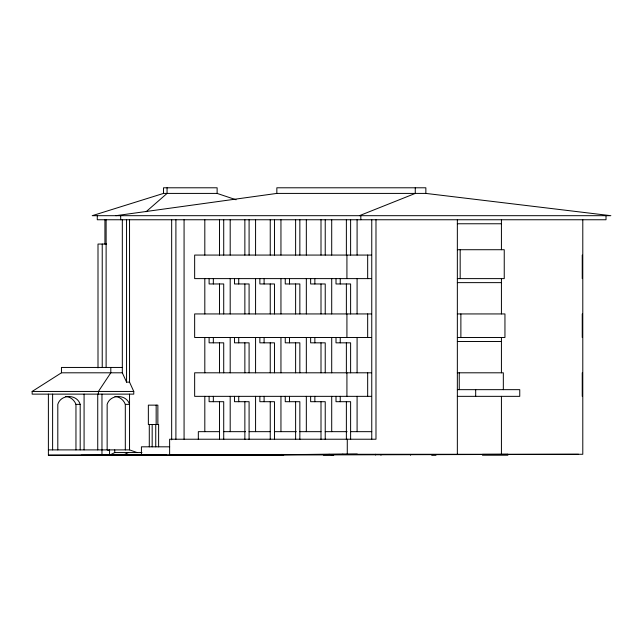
<?xml version="1.0" encoding="UTF-8"?>
<svg xmlns="http://www.w3.org/2000/svg" width="643" height="643" viewBox="0 0 643 643"><rect width="100%" height="100%" fill="white"/><g stroke="black" fill="none" stroke-linecap="round" stroke-linejoin="round"><path stroke-width="0.96" d="M146.065 211.756L167.059 193.414L167.059 187.788M32.15 391.45L61.455 372.803L122.323 372.803L126.55 382.127L129.54 382.127L133.768 391.45L133.768 394.135L32.15 394.135L32.15 391.45L133.768 391.45M141.974 452.568L114.735 452.568L109.551 455.212L109.551 449.891M128.303 452.568L123.118 455.212L357.5 454.28L227.18 454.722M359.397 215.686L415.265 193.414L415.265 187.788M236.077 199.772L217.125 193.414L163.515 193.414L92.222 215.686L610.85 215.686L425.859 193.414L276.844 193.414L115.853 215.686M375.986 219.753L375.986 439.225L169.623 439.225L169.623 455.212L181.181 454.931M169.623 455.212L343.049 454.28M81.147 455.212L166.312 454.922M231.504 455.212L283.676 455.035L281.835 454.36M323.365 455.067L333.797 455.035L328.903 454.336M578.555 454.28L254.821 455.067M48.386 394.135L48.386 455.212L134.725 455.027L101.964 455.212L101.964 394.135M457.35 223.764L501.427 223.764M106.625 244.051L98.001 244.051L98.001 367.884M457.35 249.717L504.241 249.717L504.241 278.612L457.35 278.612M371.509 255.07L194.652 255.07L194.652 278.612L371.509 278.612M457.35 282.631L501.427 282.631M371.509 313.937L194.652 313.937L194.652 337.479L371.509 337.479M457.35 313.937L504.948 313.937L504.948 337.479L457.35 337.479M457.35 341.497L501.427 341.497M122.483 367.45L61.455 367.45L61.455 372.803M371.509 372.803L194.652 372.803L194.652 396.345L371.509 396.345M457.35 372.803L503.332 372.803L503.332 389.658M457.35 389.658L519.753 389.658L519.753 396.345L457.35 396.345M65.57 396.426C70.24 396.635 74.379 400.034 75.962 404.367L80.19 404.367L80.19 449.891M114.92 396.426C119.59 396.635 123.721 400.034 125.313 404.367L129.54 404.367C126.454 393.95 110.242 393.95 107.148 404.367L107.148 449.891L108.836 450.486M219.48 431.662L198.333 431.662L198.333 439.531M223.716 431.662L245.578 431.662M249.09 431.662L270.245 431.662M274.473 431.662L296.335 431.662M299.847 431.662L321.002 431.662M325.229 431.662L347.091 431.662M350.612 431.662L371.758 431.662M169.664 446.821L141.42 446.821L141.42 455.067M48.386 449.891L129.54 449.891L137.128 452.568M342.462 454.28L582.791 454.28L582.791 219.753M48.386 455.212L260.391 455.14M80.19 404.367C77.104 393.95 60.892 393.95 57.806 404.367L57.806 449.891M606.011 215.686L606.011 219.753L97.278 219.753L97.278 215.686M582.245 255.07L582.245 278.612M582.245 313.937L582.245 337.479M582.245 372.803L582.245 396.345M501.427 219.753L501.427 249.717M501.427 278.612L501.427 313.937M501.427 337.479L501.427 372.803M501.427 396.345L501.427 454.28M475.683 389.658L475.683 396.345M460.878 313.937L460.878 337.479M460.171 249.717L460.171 278.612M459.255 372.803L459.255 389.658M457.35 219.753L457.35 454.28M425.859 193.414L425.859 187.788L276.844 187.788L276.844 193.414M410.572 454.609L410.572 455.212M380.961 454.705L380.961 455.212M375.649 454.28L375.649 455.027M371.758 219.753L371.758 439.225M367.667 255.07L367.667 278.612M367.667 313.937L367.667 337.479M367.667 372.803L367.667 396.345M360.827 215.686L360.827 219.753M357.09 219.753L357.09 255.07M357.09 278.612L357.09 313.937M357.09 337.479L357.09 372.803M357.09 396.345L357.09 431.662M350.612 219.753L350.612 255.07M350.612 313.937L350.612 283.965L336.008 283.965L336.008 278.612M350.612 372.803L350.612 342.832L336.008 342.832L336.008 337.479M350.612 439.531L350.612 401.698L336.008 401.698L336.008 396.345M347.276 439.225L347.276 454.28M346.923 255.07L346.923 278.612M346.923 313.937L346.923 337.479M346.923 372.803L346.923 396.345M346.376 219.753L346.376 255.07M346.376 283.965L346.376 313.937M346.376 342.832L346.376 372.803M346.376 401.698L346.376 439.531M340.243 278.612L340.243 283.965M340.243 337.479L340.243 342.832M340.243 396.345L340.243 401.698M331.708 219.753L331.708 255.07M331.708 278.612L331.708 313.937M331.708 337.479L331.708 372.803M331.708 396.345L331.708 431.662M325.229 219.753L325.229 255.07M325.229 313.937L325.229 283.965L310.633 283.965L310.633 278.612M325.229 372.803L325.229 342.832L310.633 342.832L310.633 337.479M325.229 439.531L325.229 401.698L310.633 401.698L310.633 396.345M321.002 219.753L321.002 255.07M321.002 283.965L321.002 313.937M321.002 342.832L321.002 372.803M321.002 401.698L321.002 439.531M314.861 278.612L314.861 283.965M314.861 337.479L314.861 342.832M314.861 396.345L314.861 401.698M306.333 219.753L306.333 255.07M306.333 278.612L306.333 313.937M306.333 337.479L306.333 372.803M306.333 396.345L306.333 431.662M299.847 219.753L299.847 255.07M299.847 313.937L299.847 283.965L285.251 283.965L285.251 278.612M299.847 372.803L299.847 342.832L285.251 342.832L285.251 337.479M299.847 439.531L299.847 401.698L285.251 401.698L285.251 396.345M295.619 219.753L295.619 255.07M295.619 283.965L295.619 313.937M295.619 342.832L295.619 372.803M295.619 401.698L295.619 439.531M289.479 278.612L289.479 283.965M289.479 337.479L289.479 342.832M289.479 396.345L289.479 401.698M280.951 219.753L280.951 255.07M280.951 278.612L280.951 313.937M280.951 337.479L280.951 372.803M280.951 396.345L280.951 431.662M274.473 219.753L274.473 255.07M274.473 313.937L274.473 283.965L259.868 283.965L259.868 278.612M274.473 372.803L274.473 342.832L259.868 342.832L259.868 337.479M274.473 439.531L274.473 401.698L259.868 401.698L259.868 396.345M270.245 219.753L270.245 255.07M270.245 283.965L270.245 313.937M270.245 342.832L270.245 372.803M270.245 401.698L270.245 439.531M264.104 278.612L264.104 283.965M264.104 337.479L264.104 342.832M264.104 396.345L264.104 401.698M255.576 219.753L255.576 255.07M255.576 278.612L255.576 313.937M255.576 337.479L255.576 372.803M255.576 396.345L255.576 431.662M249.09 219.753L249.09 255.07M249.09 313.937L249.09 283.965L234.494 283.965L234.494 278.612M249.09 372.803L249.09 342.832L234.494 342.832L234.494 337.479M249.09 439.531L249.09 401.698L234.494 401.698L234.494 396.345M244.862 219.753L244.862 255.07M244.862 283.965L244.862 313.937M244.862 342.832L244.862 372.803M244.862 401.698L244.862 439.531M238.722 278.612L238.722 283.965M238.722 337.479L238.722 342.832M238.722 396.345L238.722 401.698M230.194 219.753L230.194 255.07M230.194 278.612L230.194 313.937M230.194 337.479L230.194 372.803M230.194 396.345L230.194 431.662M223.716 219.753L223.716 255.07M223.716 313.937L223.716 283.965L209.112 283.965L209.112 278.612M223.716 372.803L223.716 342.832L209.112 342.832L209.112 337.479M223.716 439.531L223.716 401.698L209.112 401.698L209.112 396.345M219.48 219.753L219.48 255.657M219.48 283.965L219.48 313.937M219.48 342.832L219.48 372.803M219.48 401.698L219.48 439.531M217.125 193.414L217.125 187.788L163.515 187.788L163.515 193.414M213.339 278.612L213.339 283.965M213.339 337.479L213.339 342.832M213.339 396.345L213.339 401.698M204.812 219.753L204.812 255.07M204.812 278.612L204.812 313.937M204.812 337.479L204.812 372.803M204.812 396.345L204.812 431.662M184.075 219.753L184.075 439.225M175.901 219.753L175.901 439.225M171.665 219.753L171.665 439.82M158.62 446.821L158.62 424.501L148.356 424.501L148.356 405.138L157.865 405.138L157.865 424.501M156.161 405.138L156.161 424.501M155.743 424.501L155.743 446.821M152.174 424.501L152.174 446.821M149.289 424.501L149.289 446.821M129.54 219.753L129.54 382.127M129.54 394.135L129.54 449.891M126.55 219.753L126.55 382.127M125.313 404.367L125.313 449.891M122.323 219.753L122.323 372.803M120.691 215.686L120.691 219.753M114.735 449.891L114.735 452.568M110.805 367.45L110.805 372.803L98.419 391.45L98.419 394.135M106.119 219.753L106.119 367.386M104.93 219.753L104.93 244.051M102.229 244.051L102.229 367.386M97.736 394.135L97.736 449.891M84.08 394.135L84.08 449.891M75.962 404.367L75.962 449.891M52.613 394.135L52.613 449.891M435.954 454.521L431.718 454.537L431.718 455.212L435.954 455.212L435.954 454.521M507.857 454.28L482.483 454.368L482.483 455.212L507.857 455.212L507.857 454.28"/></g></svg>
